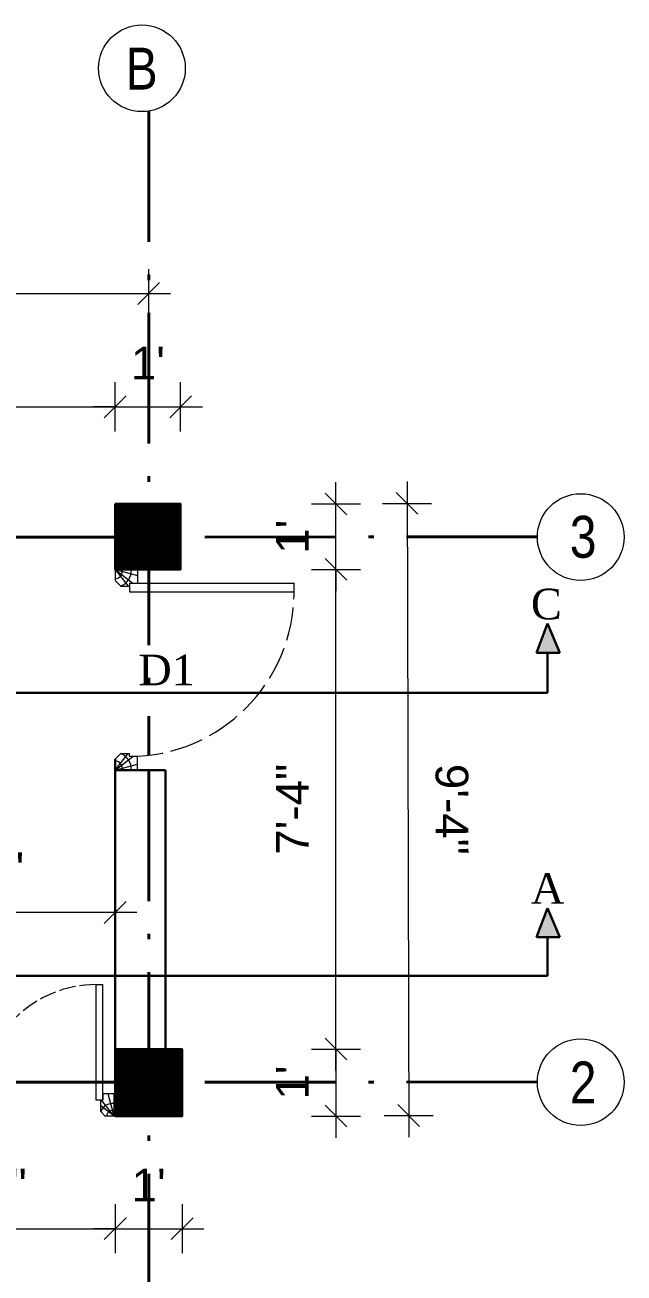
# Model space of a CAD drawing. Header units: inches. Extents: x 45643 to 70559, y -8725 to 1713.
# Drawn here: x 64127.2 to 64237.1, y -4924.6 to -4695.6 of the extents above; entities that cross this region are included whole.
import ezdxf

# ---------------------------------------------------------------- set-up
doc = ezdxf.new("R2010")
doc.units = ezdxf.units.IN
doc.header["$MEASUREMENT"] = 0
for name, pattern in [('ACAD_ISO02W100', [15, 12, -3]), ('ACAD_ISO10W100', [18.5, 12, -3, 0.5, -3]), ('CONTINUA', [0])]:
    doc.linetypes.add(name, pattern=pattern)
for name, color, linetype, lineweight in [('A-Wall', 250, 'Continuous', 40), ('A_Title Text', 105, 'Continuous', 60), ('Dim - internal', 4, 'Continuous', 9), ('Door-window', 150, 'Continuous', 9), ('ELEVATION', 6, 'Continuous', 30), ('hatch', 30, 'Continuous', 5), ('Text', 7, 'Continuous', 9), ('WALL', 240, 'Continuous', 30)]:
    doc.layers.add(name, color=color, linetype=linetype, lineweight=lineweight)
doc.styles.add('Arial', font='arial.ttf')
doc.styles.add('DIM', font='', dxfattribs={"height": 100})
doc.styles.get("Standard").update_dxf_attribs({"font": 'times.ttf'})
doc.styles.get('DIM').set_extended_font_data('VNI-Helve-Condense')
doc.dimstyles.new('Sudeep', dxfattribs={"dimtxt": 6, "dimasz": 4, "dimexe": 4.5, "dimexo": 4.5, "dimgap": 5, "dimtad": 1, "dimdec": 0, "dimlunit": 4, "dimtxsty": 'Arial', "dimblk": 'OBLIQUE', "dimcen": 250, "dimdle": 4, "dimclrd": 86, "dimclre": 5, "dimclrt": 1, "dimadec": 0, "dimazin": 0, "dimtfac": 1, "dimtdec": 0, "dimtix": 1, "dimtmove": 1, "dimatfit": 3, "dimldrblk": 'OBLIQUE', "dimfxl": 4.5, "dimfxlon": 1, "dimfrac": 2, "dimlwd": 15, "dimlwe": 13, "dimarcsym": 0})

# ---------------------------------------------------------------- blocks, each defined once
blk = doc.blocks.new("D 3'")
at = {"layer": 'Door-window', "linetype": 'Continuous', "ltscale": 0.25}
for p, q in [((3749.64, -16740.96), (3749.64, -16711.46)), ((3751.14, -16711.46), (3749.64, -16711.46)), ((3751.14, -16740.96), (3751.14, -16711.46)), ((3747.14, -16743.51), (3747.14, -16739.51)), ((3747.14, -16739.51), (3749.64, -16739.51)), ((3783.14, -16739.51), (3780.64, -16739.51)), ((3780.64, -16739.51), (3780.64, -16740.96)), ((3783.14, -16743.51), (3783.14, -16739.51)), ((3749.14, -16743.51), (3750.14, -16742.51)), ((3749.64, -16740.96), (3751.14, -16740.96)), ((3750.14, -16742.51), (3750.14, -16740.96)), ((3780.14, -16742.51), (3780.14, -16740.96)), ((3780.64, -16740.96), (3780.14, -16740.96)), ((3781.14, -16743.51), (3780.14, -16742.51)), ((3747.14, -16743.51), (3749.14, -16743.51)), ((3783.14, -16743.51), (3781.14, -16743.51))]:
    blk.add_line(p, q, dxfattribs=at)
at = {"layer": 'Door-window', "linetype": 'ACAD_ISO02W100', "ltscale": 0.5}
blk.add_arc((3751.14, -16740.96), 29.5, 0, 90, dxfattribs=at)
at = {"layer": 'hatch', "color": 8}
for p, q in [((3747.14, -16743.51), (3748.23, -16739.5)), ((3747.14, -16743.51), (3749.64, -16740.37)), ((3783.14, -16743.51), (3780.64, -16740.37)), ((3783.14, -16743.51), (3782.06, -16739.5)), ((3747.14, -16743.51), (3750.14, -16741.17)), ((3783.14, -16743.51), (3780.14, -16741.17))]:
    blk.add_line(p, q, dxfattribs=at)
for centre, radius, start, end in [((3747.4, -16743.58), 2.93, 20.9872, 95.0825), ((3782.88, -16743.58), 2.93, 84.9175, 159.0128), ((3747.43, -16743.63), 1.42, 5.1372, 101.4864), ((3782.86, -16743.63), 1.42, 78.5136, 174.8628)]:
    blk.add_arc(centre, radius, start, end, dxfattribs=at)
blk = doc.blocks.new('A$C6FA92B9D')
at = {"layer": 'Door-window', "linetype": 'Continuous', "ltscale": 0.25}
for p, q in [((19.64, 48), (19.64, 46)), ((23.64, 48), (19.64, 48)), ((23.64, 48), (19.64, 48)), ((23.64, 48), (23.64, 46.4)), ((20.8, 46), (0, 46)), ((0, 44.8), (0, 46)), ((19.64, 46), (20.8, 46)), ((20.8, 46), (20.8, 45.6)), ((20.8, 46), (20.8, 44.8)), ((22.84, 45.6), (20.8, 45.6)), ((23.64, 46.4), (22.84, 45.6)), ((20.8, 44.8), (0, 44.8)), ((20.8, 3.2), (0, 3.2)), ((0, 3.2), (0, 2)), ((20.8, 2), (20.8, 3.2)), ((20.8, 2), (20.8, 2.4)), ((22.84, 2.4), (20.8, 2.4)), ((23.64, 1.6), (22.84, 2.4)), ((20.8, 2), (0, 2)), ((19.64, 2), (20.8, 2)), ((19.64, 0), (19.64, 2)), ((23.64, 0), (19.64, 0)), ((23.64, 0), (19.64, 0)), ((23.64, 0), (23.64, 1.6))]:
    blk.add_line(p, q, dxfattribs=at)
at = {"layer": 'Door-window', "linetype": 'ACAD_ISO02W100', "ltscale": 0.25}
for centre, start, end in [((20.8, 44.8), 180, 270), ((20.8, 3.2), 90, 180)]:
    blk.add_arc(centre, 20.8, start, end, dxfattribs=at)
at = {"layer": 'hatch', "color": 8}
for p, q in [((23.64, 48), (19.64, 46.92)), ((23.64, 48), (20.8, 45.74)), ((23.64, 48), (21.77, 45.6)), ((23.64, 0), (20.8, 2.26)), ((23.64, 0), (21.77, 2.4)), ((23.64, 0), (19.64, 1.08))]:
    blk.add_line(p, q, dxfattribs=at)
for centre, radius, start, end in [((23.7, 47.79), 2.35, 174.9175, 249.0128), ((23.74, 47.77), 1.13, 168.5136, 264.8628), ((23.7, 0.21), 2.35, 110.9872, 185.0825), ((23.74, 0.23), 1.13, 95.1372, 191.4864)]:
    blk.add_arc(centre, radius, start, end, dxfattribs=at)
blk = doc.blocks.new('_Oblique')
at = {"color": 0, "linetype": 'ByBlock', "lineweight": -2}
blk.add_line((-0.5, -0.5), (0.5, 0.5), dxfattribs=at)
blk = doc.blocks.new('*D1095')
at = {"layer": 'A_Title Text', "color": 5, "lineweight": 13, "transparency": 16777216}
for p, q in [((62756.46, -4812.13), (62756.46, -4803.13)), ((62915.38, -4812.13), (62915.38, -4803.13))]:
    blk.add_line(p, q, dxfattribs=at)
at = {"layer": 'A_Title Text', "color": 86, "lineweight": 15, "transparency": 16777216}
blk.add_line((62752.46, -4807.63), (62919.38, -4807.63), dxfattribs=at)
at = {"layer": 'Defpoints', "color": 0, "transparency": 16777216}
for p in [(62915.38, -4807.63), (62756.46, -4838), (62915.38, -4838)]:
    blk.add_point(p, dxfattribs=at)
at = {"layer": 'A_Title Text', "color": 86, "lineweight": 15, "transparency": 16777216, "xscale": 4, "yscale": 4, "zscale": 4, "rotation": 180}
blk.add_blockref('_Oblique', (62756.46, -4807.63), dxfattribs=at)
at = {"layer": 'A_Title Text', "color": 86, "lineweight": 15, "transparency": 16777216, "xscale": 4, "yscale": 4, "zscale": 4}
blk.add_blockref('_Oblique', (62915.38, -4807.63), dxfattribs=at)
at = {"layer": 'A_Title Text', "color": 1, "transparency": 16777216, "insert": (62835.92, -4799.56), "char_height": 6, "attachment_point": 5, "style": 'Arial'}
blk.add_mtext('13\'-3"', dxfattribs=at)
blk = doc.blocks.new('*D1096')
at = {"layer": 'A_Title Text', "color": 86, "lineweight": 15, "transparency": 16777216}
for p, q in [((62949.74, -4946.24), (62949.74, -4942.24)), ((62949.74, -4946.24), (62949.74, -4958.53)), ((62949.74, -4958.53), (62949.74, -4962.53))]:
    blk.add_line(p, q, dxfattribs=at)
at = {"layer": 'A_Title Text', "color": 5, "lineweight": 13, "transparency": 16777216}
for p, q in [((62945.24, -4946.24), (62954.24, -4946.24)), ((62945.24, -4958.53), (62954.24, -4958.53))]:
    blk.add_line(p, q, dxfattribs=at)
at = {"layer": 'Defpoints', "color": 0, "transparency": 16777216}
for p in [(62921.52, -4946.24), (62921.52, -4958.53), (62949.74, -4958.53)]:
    blk.add_point(p, dxfattribs=at)
at = {"layer": 'A_Title Text', "color": 86, "lineweight": 15, "transparency": 16777216, "xscale": 4, "yscale": 4, "zscale": 4}
for p, rotation in [((62949.74, -4946.24), 270), ((62949.74, -4958.53), 90)]:
    blk.add_blockref('_Oblique', p, dxfattribs=dict(at, rotation=rotation))
at = {"layer": 'A_Title Text', "color": 1, "transparency": 16777216, "insert": (62941.73, -4952.38), "char_height": 6, "attachment_point": 5, "rotation": 90, "style": 'Arial'}
blk.add_mtext("1'", dxfattribs=at)
blk = doc.blocks.new('*D1099')
at = {"layer": 'A_Title Text', "color": 5, "lineweight": 13, "transparency": 16777216}
for p, q in [((62860.08, -4974.7), (62860.08, -4983.7)), ((62909.23, -4974.7), (62909.23, -4983.7))]:
    blk.add_line(p, q, dxfattribs=at)
at = {"layer": 'A_Title Text', "color": 86, "lineweight": 15, "transparency": 16777216}
blk.add_line((62856.08, -4979.2), (62913.23, -4979.2), dxfattribs=at)
at = {"layer": 'Defpoints', "color": 0, "transparency": 16777216}
for p in [(62860.08, -4958.53), (62909.23, -4958.53), (62909.23, -4979.2)]:
    blk.add_point(p, dxfattribs=at)
at = {"layer": 'A_Title Text', "color": 86, "lineweight": 15, "transparency": 16777216, "xscale": 4, "yscale": 4, "zscale": 4, "rotation": 180}
blk.add_blockref('_Oblique', (62860.08, -4979.2), dxfattribs=at)
at = {"layer": 'A_Title Text', "color": 86, "lineweight": 15, "transparency": 16777216, "xscale": 4, "yscale": 4, "zscale": 4}
blk.add_blockref('_Oblique', (62909.23, -4979.2), dxfattribs=at)
at = {"layer": 'A_Title Text', "color": 1, "transparency": 16777216, "insert": (62884.66, -4971.19), "char_height": 6, "attachment_point": 5, "style": 'Arial'}
blk.add_mtext('4\'-1"', dxfattribs=at)
blk = doc.blocks.new('*D1100')
at = {"layer": 'A_Title Text', "color": 5, "lineweight": 13, "transparency": 16777216}
for p, q in [((62909.23, -4974.7), (62909.23, -4983.7)), ((62921.52, -4974.7), (62921.52, -4983.7))]:
    blk.add_line(p, q, dxfattribs=at)
at = {"layer": 'A_Title Text', "color": 86, "lineweight": 15, "transparency": 16777216}
for p, q in [((62909.23, -4979.2), (62905.23, -4979.2)), ((62909.23, -4979.2), (62921.52, -4979.2)), ((62921.52, -4979.2), (62925.52, -4979.2))]:
    blk.add_line(p, q, dxfattribs=at)
at = {"layer": 'Defpoints', "color": 0, "transparency": 16777216}
for p in [(62909.23, -4958.53), (62921.52, -4958.53), (62921.52, -4979.2)]:
    blk.add_point(p, dxfattribs=at)
at = {"layer": 'A_Title Text', "color": 86, "lineweight": 15, "transparency": 16777216, "xscale": 4, "yscale": 4, "zscale": 4}
blk.add_blockref('_Oblique', (62909.23, -4979.2), dxfattribs=at)
at = {"layer": 'A_Title Text', "color": 86, "lineweight": 15, "transparency": 16777216, "xscale": 4, "yscale": 4, "zscale": 4, "rotation": 180}
blk.add_blockref('_Oblique', (62921.52, -4979.2), dxfattribs=at)
at = {"layer": 'A_Title Text', "color": 1, "transparency": 16777216, "insert": (62915.38, -4971.19), "char_height": 6, "attachment_point": 5, "style": 'Arial'}
blk.add_mtext("1'", dxfattribs=at)
blk = doc.blocks.new('*D1101')
at = {"layer": 'A_Title Text', "color": 5, "lineweight": 13, "transparency": 16777216}
for p, q in [((62747.64, -4992.55), (62747.64, -5001.55)), ((62915.38, -4992.55), (62915.38, -5001.55))]:
    blk.add_line(p, q, dxfattribs=at)
at = {"layer": 'A_Title Text', "color": 86, "lineweight": 15, "transparency": 16777216}
blk.add_line((62919.38, -4997.05), (62743.64, -4997.05), dxfattribs=at)
at = {"layer": 'Defpoints', "color": 0, "transparency": 16777216}
for p in [(62747.64, -4958.53), (62915.38, -4958.53), (62747.64, -4997.05)]:
    blk.add_point(p, dxfattribs=at)
at = {"layer": 'A_Title Text', "color": 86, "lineweight": 15, "transparency": 16777216, "xscale": 4, "yscale": 4, "zscale": 4, "rotation": 180.0000000000006}
blk.add_blockref('_Oblique', (62747.64, -4997.05), dxfattribs=at)
at = {"layer": 'A_Title Text', "color": 86, "lineweight": 15, "transparency": 16777216, "xscale": 4, "yscale": 4, "zscale": 4}
blk.add_blockref('_Oblique', (62915.38, -4997.05), dxfattribs=at)
at = {"layer": 'A_Title Text', "color": 1, "transparency": 16777216, "insert": (62831.51, -4989.04), "char_height": 6, "attachment_point": 5, "style": 'Arial'}
blk.add_mtext("14'", dxfattribs=at)
blk = doc.blocks.new('*D1102')
at = {"layer": 'A_Title Text', "color": 5, "lineweight": 13, "transparency": 16777216}
for p, q in [((62859.06, -4921.18), (62859.06, -4916.68)), ((62909.23, -4921.18), (62909.23, -4916.68))]:
    blk.add_line(p, q, dxfattribs=at)
at = {"layer": 'A_Title Text', "color": 86, "lineweight": 15, "transparency": 16777216}
blk.add_line((62913.23, -4921.18), (62855.06, -4921.18), dxfattribs=at)
at = {"layer": 'Defpoints', "color": 0, "transparency": 16777216}
for p in [(62859.06, -4921.18), (62859.06, -4921.18), (62909.23, -4921.18)]:
    blk.add_point(p, dxfattribs=at)
at = {"layer": 'A_Title Text', "color": 86, "lineweight": 15, "transparency": 16777216, "xscale": 4, "yscale": 4, "zscale": 4, "rotation": 180}
blk.add_blockref('_Oblique', (62859.06, -4921.18), dxfattribs=at)
at = {"layer": 'A_Title Text', "color": 86, "lineweight": 15, "transparency": 16777216, "xscale": 4, "yscale": 4, "zscale": 4}
blk.add_blockref('_Oblique', (62909.23, -4921.18), dxfattribs=at)
at = {"layer": 'A_Title Text', "color": 1, "transparency": 16777216, "insert": (62884.15, -4913.17), "char_height": 6, "attachment_point": 5, "style": 'Arial'}
blk.add_mtext('4\'-2"', dxfattribs=at)
blk = doc.blocks.new('*D1104')
at = {"layer": 'A_Title Text', "color": 5, "lineweight": 13, "transparency": 16777216}
for p, q in [((62759.11, -4832.91), (62759.11, -4823.91)), ((62909.23, -4832.91), (62909.23, -4823.91))]:
    blk.add_line(p, q, dxfattribs=at)
at = {"layer": 'A_Title Text', "color": 86, "lineweight": 15, "transparency": 16777216}
blk.add_line((62755.11, -4828.41), (62913.23, -4828.41), dxfattribs=at)
at = {"layer": 'Defpoints', "color": 0, "transparency": 16777216}
for p in [(62909.23, -4828.41), (62759.11, -4846.24), (62909.23, -4846.24)]:
    blk.add_point(p, dxfattribs=at)
at = {"layer": 'A_Title Text', "color": 86, "lineweight": 15, "transparency": 16777216, "xscale": 4, "yscale": 4, "zscale": 4, "rotation": 180}
blk.add_blockref('_Oblique', (62759.11, -4828.41), dxfattribs=at)
at = {"layer": 'A_Title Text', "color": 86, "lineweight": 15, "transparency": 16777216, "xscale": 4, "yscale": 4, "zscale": 4}
blk.add_blockref('_Oblique', (62909.23, -4828.41), dxfattribs=at)
at = {"layer": 'A_Title Text', "color": 1, "transparency": 16777216, "insert": (62834.17, -4820.35), "char_height": 6, "attachment_point": 5, "style": 'Arial'}
blk.add_mtext('12\'-6"', dxfattribs=at)
blk = doc.blocks.new('*D1105')
at = {"layer": 'A_Title Text', "color": 5, "lineweight": 13, "transparency": 16777216}
for p, q in [((62909.23, -4832.91), (62909.23, -4823.91)), ((62921.23, -4832.91), (62921.23, -4823.91))]:
    blk.add_line(p, q, dxfattribs=at)
at = {"layer": 'A_Title Text', "color": 86, "lineweight": 15, "transparency": 16777216}
for p, q in [((62909.23, -4828.41), (62905.23, -4828.41)), ((62909.23, -4828.41), (62921.23, -4828.41)), ((62921.23, -4828.41), (62925.23, -4828.41))]:
    blk.add_line(p, q, dxfattribs=at)
at = {"layer": 'Defpoints', "color": 0, "transparency": 16777216}
for p in [(62921.23, -4828.41), (62909.23, -4846.24), (62921.23, -4846.24)]:
    blk.add_point(p, dxfattribs=at)
at = {"layer": 'A_Title Text', "color": 86, "lineweight": 15, "transparency": 16777216, "xscale": 4, "yscale": 4, "zscale": 4}
blk.add_blockref('_Oblique', (62909.23, -4828.41), dxfattribs=at)
at = {"layer": 'A_Title Text', "color": 86, "lineweight": 15, "transparency": 16777216, "xscale": 4, "yscale": 4, "zscale": 4, "rotation": 180}
blk.add_blockref('_Oblique', (62921.23, -4828.41), dxfattribs=at)
at = {"layer": 'A_Title Text', "color": 1, "transparency": 16777216, "insert": (62915.23, -4820.4), "char_height": 6, "attachment_point": 5, "style": 'Arial'}
blk.add_mtext("1'", dxfattribs=at)
blk = doc.blocks.new('*D1108')
at = {"layer": 'A_Title Text', "color": 86, "lineweight": 15, "transparency": 16777216}
blk.add_line((62949.74, -4950.24), (62949.74, -4854.24), dxfattribs=at)
at = {"layer": 'A_Title Text', "color": 5, "lineweight": 13, "transparency": 16777216}
for p, q in [((62945.24, -4858.24), (62954.24, -4858.24)), ((62945.24, -4946.24), (62954.24, -4946.24))]:
    blk.add_line(p, q, dxfattribs=at)
at = {"layer": 'Defpoints', "color": 0, "transparency": 16777216}
for p in [(62921.23, -4858.24), (62949.74, -4858.24), (62921.52, -4946.24)]:
    blk.add_point(p, dxfattribs=at)
at = {"layer": 'A_Title Text', "color": 86, "lineweight": 15, "transparency": 16777216, "xscale": 4, "yscale": 4, "zscale": 4}
for p, rotation in [((62949.74, -4858.24), 90), ((62949.74, -4946.24), 270)]:
    blk.add_blockref('_Oblique', p, dxfattribs=dict(at, rotation=rotation))
at = {"layer": 'A_Title Text', "color": 1, "transparency": 16777216, "insert": (62941.74, -4902.24), "char_height": 6, "attachment_point": 5, "rotation": 90, "style": 'Arial'}
blk.add_mtext('7\'-4"', dxfattribs=at)
blk = doc.blocks.new('*D1109')
at = {"layer": 'A_Title Text', "color": 86, "lineweight": 15, "transparency": 16777216}
for p, q in [((62949.74, -4846.24), (62949.74, -4842.24)), ((62949.74, -4858.24), (62949.74, -4846.24)), ((62949.74, -4858.24), (62949.74, -4862.24))]:
    blk.add_line(p, q, dxfattribs=at)
at = {"layer": 'A_Title Text', "color": 5, "lineweight": 13, "transparency": 16777216}
for p, q in [((62945.24, -4846.24), (62954.24, -4846.24)), ((62945.24, -4858.24), (62954.24, -4858.24))]:
    blk.add_line(p, q, dxfattribs=at)
at = {"layer": 'Defpoints', "color": 0, "transparency": 16777216}
for p in [(62921.23, -4846.24), (62949.74, -4846.24), (62921.23, -4858.24)]:
    blk.add_point(p, dxfattribs=at)
at = {"layer": 'A_Title Text', "color": 86, "lineweight": 15, "transparency": 16777216, "xscale": 4, "yscale": 4, "zscale": 4}
for p, rotation in [((62949.74, -4846.24), 270), ((62949.74, -4858.24), 90)]:
    blk.add_blockref('_Oblique', p, dxfattribs=dict(at, rotation=rotation))
at = {"layer": 'A_Title Text', "color": 1, "transparency": 16777216, "insert": (62941.73, -4852.24), "char_height": 6, "attachment_point": 5, "rotation": 90, "style": 'Arial'}
blk.add_mtext("1'", dxfattribs=at)
blk = doc.blocks.new('*D1110')
at = {"layer": 'A_Title Text', "color": 86, "lineweight": 15, "transparency": 16777216}
blk.add_line((62962.77, -4842.13), (62963.08, -4962.42), dxfattribs=at)
at = {"layer": 'A_Title Text', "color": 5, "lineweight": 13, "transparency": 16777216}
for p, q in [((62958.28, -4846.14), (62967.28, -4846.12)), ((62958.57, -4958.43), (62967.57, -4958.41))]:
    blk.add_line(p, q, dxfattribs=at)
at = {"layer": 'Defpoints', "color": 0, "transparency": 16777216}
for p in [(62921.23, -4846.24), (62921.52, -4958.53), (62963.07, -4958.42)]:
    blk.add_point(p, dxfattribs=at)
at = {"layer": 'A_Title Text', "color": 86, "lineweight": 15, "transparency": 16777216, "xscale": 4, "yscale": 4, "zscale": 4}
for p, rotation in [((62962.78, -4846.13), 90.14695380020993), ((62963.07, -4958.42), 270.1469538002099)]:
    blk.add_blockref('_Oblique', p, dxfattribs=dict(at, rotation=rotation))
at = {"layer": 'A_Title Text', "color": 1, "transparency": 16777216, "insert": (62970.99, -4902.26), "char_height": 6, "attachment_point": 5, "rotation": 270.147, "style": 'Arial'}
blk.add_mtext('9\'-4"', dxfattribs=at)
blk = doc.blocks.new('XV')
at = {"layer": 'ELEVATION'}
h = blk.add_hatch(dxfattribs=at)
h.set_pattern_fill('ANSI31', color=256)
h.set_pattern_definition([(45, (35900.90962, 11444.32886), (-0.08838834765, 0.08838834765), [])])
h.paths.add_polyline_path([(62921.23, -4846.24), (62909.23, -4846.24), (62909.23, -4858.24), (62921.23, -4858.24)])
for points in [[(62988.57, -4868.17), (62986.51, -4873.53), (62990.78, -4873.53)], [(62988.57, -4920.36), (62986.51, -4925.72), (62990.78, -4925.72)]]:
    blk.add_hatch(color=256, dxfattribs=at).paths.add_polyline_path(points)
h = blk.add_hatch(dxfattribs=at)
h.set_pattern_fill('ANSI31', color=256, scale=1.024)
h.set_pattern_definition([(45, (35252.70982, 11735.30247), (-0.090509668, 0.090509668), [])])
h.paths.add_polyline_path([(62921.52, -4946.24), (62909.23, -4946.24), (62909.23, -4958.53), (62921.52, -4958.53)])
at = {"layer": 'A-Wall', "color": 6, "linetype": 'ACAD_ISO10W100', "ltscale": 2}
for p, q in [((62915.38, -4774.16), (62915.38, -4892.34)), ((62986.69, -4852.27), (62691.32, -4852.41)), ((62915.38, -4895.1), (62915.38, -5022.88)), ((62986.69, -4952.27), (62691.32, -4952.41))]:
    blk.add_line(p, q, dxfattribs=at)
at = {"layer": 'ELEVATION'}
for p, q in [((62909.23, -4849.24), (62909.23, -4858.24)), ((62988.57, -4868.17), (62986.51, -4873.53)), ((62990.78, -4873.53), (62988.57, -4868.17)), ((62986.51, -4873.53), (62990.78, -4873.53)), ((62988.57, -4880.91), (62988.57, -4873.53)), ((62703.02, -4880.91), (62988.54, -4880.91)), ((62909.23, -4893.05), (62909.23, -4949.31)), ((62909.23, -4895.1), (62918.45, -4895.1)), ((62918.45, -4895.1), (62918.45, -4946.24)), ((62988.57, -4920.36), (62986.51, -4925.72)), ((62990.78, -4925.72), (62988.57, -4920.36)), ((62986.51, -4925.72), (62990.78, -4925.72)), ((62988.57, -4932.78), (62988.57, -4925.72)), ((62703.04, -4932.78), (62988.57, -4932.78))]:
    blk.add_line(p, q, dxfattribs=at)
for points in [[(62909.23, -4846.24), (62921.23, -4846.24), (62921.23, -4858.24), (62909.23, -4858.24)], [(62909.23, -4946.24), (62921.52, -4946.24), (62921.52, -4958.53), (62909.23, -4958.53)]]:
    blk.add_lwpolyline(points, close=True, dxfattribs=at)
at = {"layer": 'Text', "ltscale": 0.5}
for centre in [(62914.14, -4766.31), (62994.64, -4852.31), (62994.64, -4952.31)]:
    blk.add_circle(centre, 7.95, dxfattribs=at)
at = {"layer": 'Dim - internal', "xscale": 1.019786937235949, "yscale": 1.019786937235949, "zscale": 1.019786937235949, "rotation": 270}
blk.add_blockref('A$C6FA92B9D', (62860.08, -4934.42), dxfattribs=at)
at = {"layer": 'WALL', "linetype": 'CONTINUA', "xscale": 1.023999999998523, "yscale": 1.023999999998523, "zscale": 1.023999999998523, "rotation": 269.9999992662842}
blk.add_blockref("D 3'", (80054.59, -1021.16), dxfattribs=at)
at = {"char_height": 5.6186, "width": 55.5021, "attachment_point": 1}
for s, insert in [('{\\fTimes New Roman|b0|i0|c0|p18;C}', (62985.51, -4861.78)), ('{\\fTimes New Roman|b0|i0|c0|p18;D1}', (62913.48, -4873.88)), ('{\\fTimes New Roman|b0|i0|c0|p18;A}', (62985.51, -4913.96))]:
    blk.add_mtext(s, dxfattribs=dict(at, insert=insert))
at = {"layer": 'Text', "ltscale": 0.5, "char_height": 7.68, "width": 873.7872, "attachment_point": 9, "style": 'DIM'}
for s, insert in [('B', (62917.03, -4770.21)), ('3', (62997.53, -4856.21)), ('2', (62997.53, -4956.21))]:
    blk.add_mtext(s, dxfattribs=dict(at, insert=insert))
at = {"layer": 'A_Title Text'}
for p1, p2, distance, picture, middle in [((62756.46, -4838), (62915.38, -4838), 30.37, '*D1095', (62835.92, -4799.56)), ((62921.23, -4846.24), (62921.52, -4958.53), 41.55, '*D1110', (62970.99, -4902.26)), ((62909.23, -4921.18), (62859.06, -4921.18), 0, '*D1102', (62884.15, -4913.17)), ((62915.38, -4958.53), (62747.64, -4958.53), 38.52, '*D1101', (62831.51, -4989.04))]:
    dim = blk.add_aligned_dim(p1=p1, p2=p2, distance=distance, dimstyle='Sudeep', dxfattribs=at)
    dim.commit()
    dim.dimension.update_dxf_attribs({"geometry": picture, "text_midpoint": middle})
for base, p1, p2, angle, picture, middle in [((62909.23, -4828.41), (62759.11, -4846.24), (62909.23, -4846.24), 180, '*D1104', (62834.17, -4820.35)), ((62921.23, -4828.41), (62909.23, -4846.24), (62921.23, -4846.24), 180, '*D1105', (62915.23, -4820.4)), ((62949.74, -4846.24), (62921.23, -4858.24), (62921.23, -4846.24), 90, '*D1109', (62941.73, -4852.24)), ((62949.74, -4858.24), (62921.52, -4946.24), (62921.23, -4858.24), 90, '*D1108', (62941.74, -4902.24)), ((62949.74, -4958.53), (62921.52, -4946.24), (62921.52, -4958.53), 90, '*D1096', (62941.73, -4952.38)), ((62909.23, -4979.2), (62860.08, -4958.53), (62909.23, -4958.53), 180, '*D1099', (62884.66, -4971.19)), ((62921.52, -4979.2), (62909.23, -4958.53), (62921.52, -4958.53), 180, '*D1100', (62915.38, -4971.19))]:
    dim = blk.add_linear_dim(base=base, p1=p1, p2=p2, angle=angle, dimstyle='Sudeep', dxfattribs=at)
    dim.commit()
    dim.dimension.update_dxf_attribs({"geometry": picture, "text_midpoint": middle})

msp = doc.modelspace()

# ---------------------------------------------------------------- block references
at = {"layer": 'ELEVATION'}
msp.add_blockref('XV', (1234.506, 62.753), dxfattribs=at)

doc.saveas('drawing.dxf')
